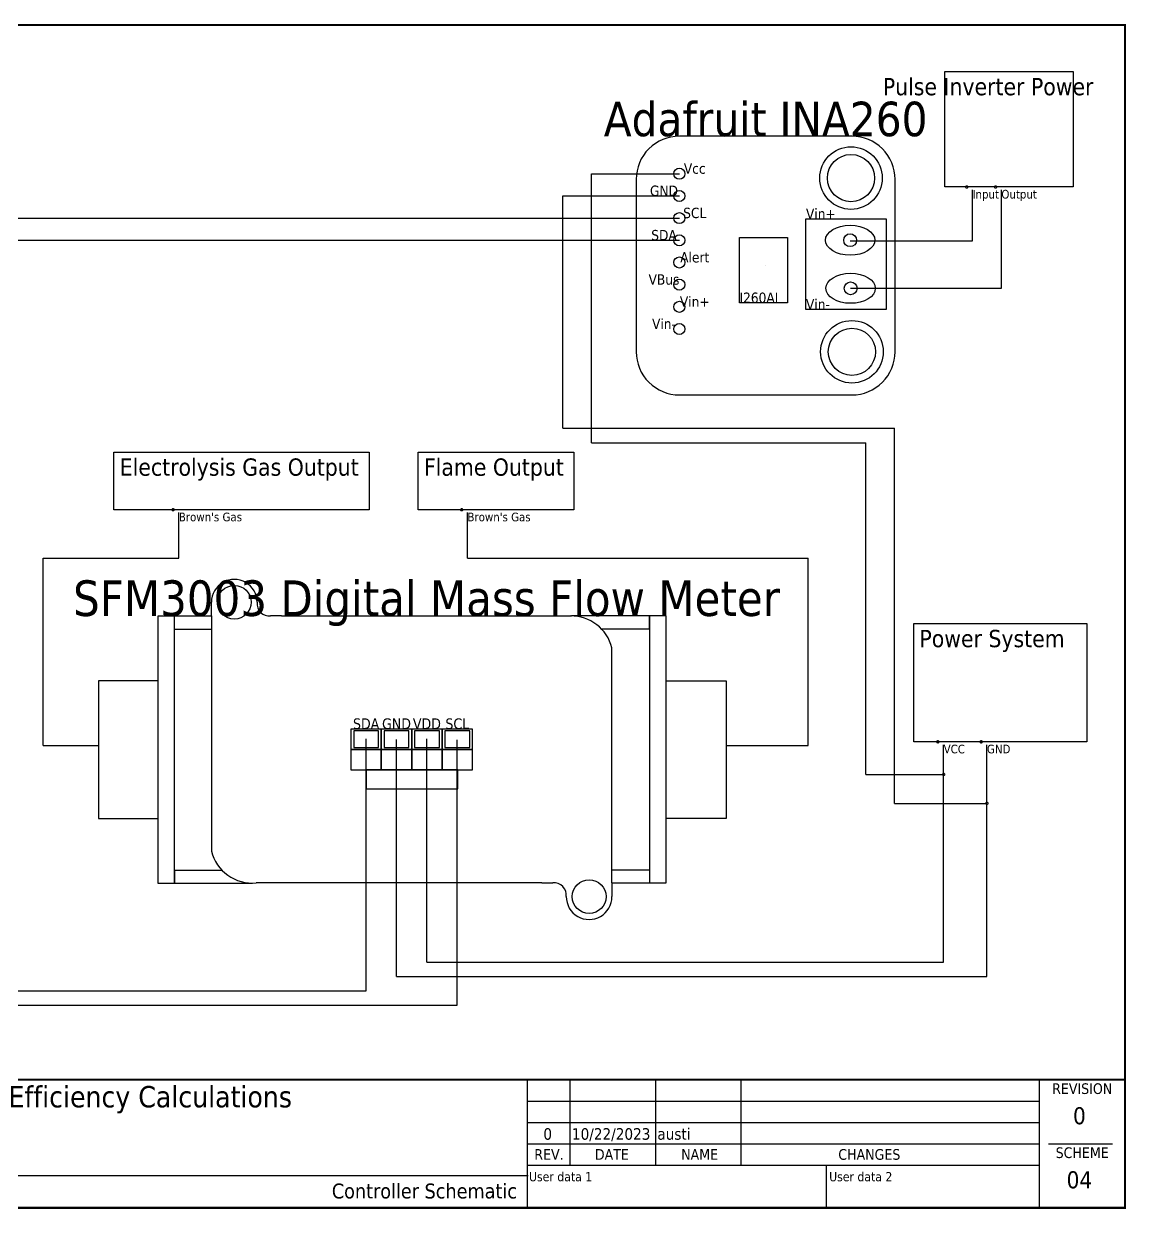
# Model space of a CAD drawing. Header units: inches. Extents: x 0 to 16.6, y 0 to 10.6.
# Drawn here: x 7.08 to 16.63, y 0.22 to 10.63 of the extents above; entities that cross this region are included whole.
import ezdxf
from ezdxf.enums import TextEntityAlignment as Align
from ezdxf.lldxf.tags import DXFTag

# ---------------------------------------------------------------- set-up
doc = ezdxf.new("R2010")
doc.units = ezdxf.units.IN
doc.header["$LTSCALE"] = 0.5
doc.header["$MEASUREMENT"] = 0
doc.linetypes.add('CONTINU', pattern=[0])
doc.layers.add('TITLEBLOCK', color=7, linetype='Continuous')
doc.styles.add('TAHOMA_STANDARD', font='tahoma.ttf')
doc.styles.add('tr_blackboxpt', font='tahoma.ttf', dxfattribs={"height": 0.075})
tags = doc.linetypes.add('INTERROMPU', pattern=[0.75, 0.5, -0.25]).pattern_tags.tags
tags[6:7] = [DXFTag(74, 4), DXFTag(75, 0), DXFTag(340, '0'), DXFTag(46, 0.0), DXFTag(50, 0.0), DXFTag(44, 0.0), DXFTag(45, 0.0)]
tags[4:5] = [DXFTag(74, 4), DXFTag(75, 0), DXFTag(340, '0'), DXFTag(46, 0.0), DXFTag(50, 0.0), DXFTag(44, 0.0), DXFTag(45, 0.0)]

# ---------------------------------------------------------------- blocks, each defined once
blk = doc.blocks.new('TR_FDP_ANSI_B_EN')
at = {"color": 7}
for p, q in [((4.862293462781986, 0.37), (4.862293462781986, 1.48)), ((11.44604346278199, 0.37), (11.44604346278199, 1.48)), ((11.81604346278199, 0.74), (11.81604346278199, 1.48)), ((12.55604346278199, 0.74), (12.55604346278199, 1.48)), ((13.29604346278199, 0.74), (13.29604346278199, 1.48)), ((15.88, 0.37), (15.88, 1.48)), ((11.44604346278199, 1.295), (15.88, 1.295)), ((11.44604346278199, 1.11), (15.88, 1.11)), ((11.44604346278199, 0.9249999999999999), (15.88, 0.9250000000000003)), ((15.95789893976814, 0.925), (16.51303706595936, 0.925)), ((11.44604346278199, 0.74), (15.88, 0.7400000000000001)), ((14.03302173139099, 0.74), (14.03302173139099, 0.37)), ((11.45, 0.6475), (0.4, 0.6475))]:
    blk.add_line(p, q, dxfattribs=at)
at = {"color": 7, "const_width": 0.0185}
blk.add_lwpolyline([(0.37, 10.619), (16.62, 10.619), (16.62, 0.37), (0.37, 0.37)], close=True, dxfattribs=at)
blk.add_lwpolyline([(0.37, 1.48), (16.62, 1.48)], dxfattribs=at)
at = {"color": 7, "style": 'TAHOMA_STANDARD'}
for s, p in [('REVISION', (16.25, 1.402672174004394)), ('CHANGES', (14.40604346278199, 0.8324999999999999)), ('SCHEME', (16.25, 0.847672174004394))]:
    blk.add_text(s, height=0.0925, dxfattribs=at).set_placement(p, align=Align.MIDDLE_CENTER)
for s, p in [('REV.', (11.63104346278199, 0.8324999999999999)), ('DATE', (12.17604346278199, 0.8324999999999999)), ('NAME', (12.93604346278199, 0.8324999999999999))]:
    blk.add_text(s, height=0.0925, dxfattribs=at).set_placement(p, align=Align.MIDDLE)
for s, height, p in [('CONTRACT:', 0.0925, (0.4625, 0.5087499999999999)), ('LOCATION:', 0.074, (4.885299515246326, 0.5859665959299005)), ('Document realized with version :', 0.0555, (0.375, 0.25))]:
    blk.add_text(s, height=height, dxfattribs=at).set_placement(p, align=Align.MIDDLE_LEFT)
blk.add_attdef('#APP_NAME', text='', height=0.15, rotation=90, dxfattribs=at).set_placement((0.25, 0.375), align=Align.MIDDLE_LEFT)
for tag, height, p in [('#PROJECT_DWG_OFFICE', 0.148, (2.822169275881411, 1.252714444782915)), ('#FOLIO_TZ_0_L1', 0.185, (8.17713938788404, 1.24026574543012)), ('#PROJECT_DWG_OFFICE_ADDRESS_1', 0.111, (2.822169275881411, 1.044130361451481)), ('#FOLIO_TZ_1_L1', 0.148, (8.179687929050985, 0.9570267904785075)), ('#PROJECT_DWG_OFFICE_ADDRESS_2', 0.111, (2.822169275881411, 0.8939067080451175)), ('#PROJECT_DWG_OFFICE_ADDRESS_3', 0.111, (2.822169275881411, 0.7375748784725406)), ('#FOLIO_TZ_2_L1', 0.148, (8.177486189009215, 0.745545553078143))]:
    blk.add_attdef(tag, text='', height=height, dxfattribs=at).set_placement(p, align=Align.CENTER)
for tag, height, p in [('#REV_NO_-0', 0.1, (11.62, 1.38)), ('#REV_NO_-1', 0.1, (11.62, 1.2)), ('#REV_NO', 0.148, (16.22603902743787, 1.167903166865056)), ('#REV_NO_-2', 0.1, (11.62, 1.01)), ('#FOLIO_TAG', 0.148, (16.22603902743787, 0.6129031668650559))]:
    blk.add_attdef(tag, text='', height=height, dxfattribs=at).set_placement(p, align=Align.MIDDLE_CENTER)
for tag, height, p in [('#REV_CREATED_ON_-0', 0.1, (11.83, 1.38)), ('#REV_CREATED_BY_-0', 0.1, (12.57, 1.38)), ('#REV_NO_-0_TZ_0_L1', 0.1, (13.31, 1.38)), ('#REV_CREATED_ON_-1', 0.1, (11.83, 1.2)), ('#REV_CREATED_BY_-1', 0.1, (12.57, 1.2)), ('#REV_NO_-1_TZ_0_L1', 0.1, (13.31, 1.2)), ('#REV_CREATED_ON_-2', 0.1, (11.83, 1.01)), ('#REV_CREATED_BY_-2', 0.1, (12.57, 1.01)), ('#REV_NO_-2_TZ_0_L1', 0.1, (13.31, 1.01)), ('#FOLIO_LOC_TAG', 0.1295, (5.710284338097212, 0.5155964858908232))]:
    blk.add_attdef(tag, text='', height=height, dxfattribs=at).set_placement(p, align=Align.MIDDLE_LEFT)
for tag, p, height in [('##BUNDLE_TX_0_L1', (11.45808516257536, 0.599798371054949), 0.08), ('##BUNDLE_TX_1_L1', (14.05808516257536, 0.599798371054949), 0.08), ('#BUNDLE_TX_0', (11.50808516257536, 0.449798371054949), 0.0925), ('#BUNDLE_TX_1', (14.10782212922137, 0.449798371054949), 0.0925)]:
    blk.add_attdef(tag, p, '', height=height, dxfattribs=at)
blk.add_attdef('#PROJECT_CONTRACT_NUM', text='', height=0.1295, dxfattribs=at).set_placement((1.396683118295091, 0.4182814376723925), align=Align.BOTTOM_LEFT)
blk.add_attdef('#FOLIO_LOC_TZ_0_L1', text='', height=0.1295, dxfattribs=at).set_placement((11.35399193235772, 0.5155964858908232), align=Align.MIDDLE_RIGHT)
at = {"color": 7, "style": 'TAHOMA_STANDARD', "oblique": 15.0000000000001, "width": 2.071002674977453}
blk.add_attdef('#ELVER', text='', height=0.04466435563682064, dxfattribs=at).set_placement((1.5, 0.25), align=Align.MIDDLE_LEFT)
blk = doc.blocks.new('EW_BB_BlackBox_2')
at = {"lineweight": 20, "style": 'TAHOMA_STANDARD'}
for tag, height, p in [('#TAG', 3, (1, -5)), ('#REF_REF', 2, (1, -8)), ('#COM_TX_0', 2, (1, -11))]:
    blk.add_attdef(tag, text='', height=height, dxfattribs=at).set_placement(p, align=Align.BOTTOM_LEFT)
at = {"linetype": 'CONTINU', "style": 'TAHOMA_STANDARD', "width": 0.75}
blk.add_attdef('#CROSS_REF', text='', height=2, dxfattribs=at).set_placement((1, -14), align=Align.BOTTOM_LEFT)

msp = doc.modelspace()

# ---------------------------------------------------------------- linework, layer by layer
for p, q in [((14.25524960430045, 9.656321135510716), (12.76055977822699, 9.656321135510716)), ((12.38688732170863, 9.282648678992352), (12.38688732170863, 7.787958852918893)), ((14.62892206081882, 7.787958852918893), (14.62892206081882, 9.282648678992352)), ((12.76055977822699, 7.414286396400526), (14.25524960430045, 7.414286396400526)), ((8.70720741609245, 5.498636481963994), (8.707333339635264, 5.617667559993625)), ((8.70720741609245, 5.495481236931536), (8.387596533970429, 5.495481236931536)), ((8.70720741609245, 5.498636481963994), (8.70720741609245, 3.461368634730812)), ((9.31360864431034, 5.498636481963994), (9.219528847923208, 5.498636481963994)), ((9.31360864431034, 5.498636481963994), (11.82718148598707, 5.498636481963994)), ((12.17703229807003, 5.498636481963994), (11.82718148598707, 5.498636481963994)), ((8.387596533970429, 5.384496252213199), (8.70720741609245, 5.384496252213199)), ((12.17703229807003, 3.185419893978935), (12.17703229807003, 5.222620552895571)), ((10.17887069104606, 4.518754900834243), (10.17887069104606, 4.165301475108691)), ((10.44211985708124, 4.518754900834243), (10.44211985708124, 4.165301475108691)), ((10.70536902311642, 4.518754900834243), (10.70536902311642, 4.165301475108691)), ((9.915621525010893, 4.342028187971466), (10.96861818915159, 4.342028187971466)), ((12.50117836963035, 3.296404878697272), (12.17703229807003, 3.296404878697272)), ((8.711742605530745, 3.182264648946481), (9.061593417613711, 3.182264648946481)), ((11.57063106985214, 3.185419893978935), (9.09413778356764, 3.185419893978935)), ((11.57063106985214, 3.185419893978935), (11.66471086623928, 3.185419893978935)), ((12.17703229807003, 3.185419893978935), (12.17690637452722, 3.066388815949307)), ((12.17703229807003, 3.185419893978935), (12.50117836963035, 3.185419893978935))]:
    msp.add_line(p, q)
at = {"linetype": 'INTERROMPU'}
for points in [[(15.06134897777805, 10.21594996770715), (16.17156792805224, 10.21594996770715), (16.17156792805224, 9.215949967707147), (15.06134897777805, 9.215949967707147)], [(7.862957986260197, 6.918935328214291), (10.07302000876863, 6.918935328214291), (10.07302000876863, 6.418935328214291), (7.862957986260197, 6.418935328214291)], [(10.4984310084064, 6.918935328214291), (11.84729515359934, 6.918935328214291), (11.84729515359934, 6.418935328214291), (10.4984310084064, 6.418935328214291)], [(14.79038554635987, 5.433140015412114), (16.29038554635987, 5.433140015412114), (16.29038554635987, 4.40812716830446), (14.79038554635987, 4.40812716830446)]]:
    msp.add_lwpolyline(points, close=True, dxfattribs=at)
at = {"color": 241, "linetype": 'Continuous'}
for points in [[(12, 9.330698668002501), (12.76055977822699, 9.330698668002501)], [(12, 7), (12, 9.330698668002501)], [(15.3, 8.75), (15.3, 9.190949967707146)], [(15.55, 8.337847812817786), (15.55, 9.190949967707146)], [(11.75, 9.1384987119619), (12.76055977822699, 9.1384987119619)], [(11.75, 7.125), (11.75, 9.1384987119619)], [(6.75, 8.946298755921296), (12.76055977822699, 8.946298755921296)], [(6.875, 8.75409879988069), (12.76055977822699, 8.75409879988069)], [(14.24011696020538, 8.75), (15.3, 8.75)], [(14.24394012023442, 8.337847812817786), (15.55, 8.337847812817786)], [(11.75, 7.125), (14.625, 7.125)], [(14.625, 3.875), (14.625, 7.125)], [(12, 7), (14.375, 7)], [(14.375, 4.125), (14.375, 7)], [(8.425000000000002, 6), (8.425000000000002, 6.39393532821429)], [(10.925, 6), (10.925, 6.39393532821429)], [(7.25, 6), (8.425000000000002, 6)], [(7.25, 4.375), (7.25, 6)], [(10.925, 6), (13.875, 6)], [(13.875, 4.375), (13.875, 6)], [(7.25, 4.375), (7.728071571740902, 4.375)], [(10.04724610802848, 2.25), (10.04724610802848, 4.43465151273077)], [(10.31049527406365, 2.375), (10.31049527406365, 4.427179677861725)], [(10.57374444009883, 2.5), (10.57374444009883, 4.433954222716)], [(10.836993606134, 2.125), (10.836993606134, 4.425618786258404)], [(13.16503166467244, 4.375), (13.875, 4.375)], [(15.05, 4.125), (15.05, 4.383127168304461)], [(15.425, 3.875), (15.425, 4.383127168304461)], [(14.375, 4.125), (15.05, 4.125)], [(15.05, 2.5), (15.05, 4.125)], [(14.625, 3.875), (15.425, 3.875)], [(15.425, 2.375), (15.425, 3.875)], [(10.57374444009883, 2.5), (15.05, 2.5)], [(10.31049527406365, 2.375), (15.425, 2.375)], [(1.625, 2.25), (10.04724610802848, 2.25)], [(2, 2.125), (10.836993606134, 2.125)]]:
    msp.add_lwpolyline(points, dxfattribs=at)
at = {"color": 12}
for points in [[(15.255, 9.215949967707147, 0.02, 0.02, 1), (15.245, 9.215949967707147, 0.02, 0.02, 1)], [(15.505, 9.215949967707147, 0.02, 0.02, 1), (15.495, 9.215949967707147, 0.02, 0.02, 1)], [(8.380000000000003, 6.418935328214291, 0.02, 0.02, 1), (8.370000000000001, 6.418935328214291, 0.02, 0.02, 1)], [(10.88, 6.418935328214291, 0.02, 0.02, 1), (10.87, 6.418935328214291, 0.02, 0.02, 1)], [(15.005, 4.408127168304461, 0.02, 0.02, 1), (14.995, 4.408127168304461, 0.02, 0.02, 1)], [(15.38, 4.408127168304461, 0.02, 0.02, 1), (15.37, 4.408127168304461, 0.02, 0.02, 1)]]:
    msp.add_lwpolyline(points, format="xyseb", close=True, dxfattribs=at)
for points in [[(14.55334537704088, 8.93908240470531), (14.55334537704088, 8.15494545126109), (13.85738446655425, 8.15494545126109), (13.85738446655425, 8.93908240470531)], [(13.69677810259582, 8.77847604074684), (13.69677810259582, 8.211630050305237), (13.28109104293864, 8.211630050305237), (13.28109104293864, 8.77847604074684)], [(13.50790469126372, 8.53530376595562), (13.50790469126372, 8.53530376595562), (13.50790469126372, 8.53530376595562), (13.50790469126372, 8.53530376595562)], [(8.387596533970429, 3.182264648946481), (8.387596533970429, 5.495481236931536), (8.24298181247434, 5.495481236931536), (8.24298181247434, 3.182264648946481)], [(12.50117836963035, 5.498636481963994), (12.50117836963035, 3.185419893978935), (12.64579309112644, 3.185419893978935), (12.64579309112644, 5.498636481963994)], [(7.728071571740902, 4.937142622584665), (7.728071571740902, 3.743916647990911), (8.246865473738186, 3.743916647990911), (8.246865473738186, 4.937142622584665)], [(13.16503166467244, 4.937142622584665), (13.16503166467244, 3.743916647990911), (12.64623776267516, 3.743916647990911), (12.64623776267516, 4.937142622584665)], [(9.915621525010893, 4.518754900834243), (9.915621525010893, 4.165301475108691), (10.96861818915159, 4.165301475108691), (10.96861818915159, 4.518754900834243)], [(9.915621525010893, 4.518754900834243), (9.915621525010893, 4.342028187971466), (10.17887069104606, 4.342028187971466), (10.17887069104606, 4.518754900834243)], [(9.939347236032614, 4.502827150777702), (9.939347236032614, 4.357955938028003), (10.15514498002434, 4.357955938028003), (10.15514498002434, 4.502827150777702)], [(10.17887069104606, 4.518754900834243), (10.17887069104606, 4.342028187971466), (10.44211985708124, 4.342028187971466), (10.44211985708124, 4.518754900834243)], [(10.41839414605952, 4.357955938028002), (10.41839414605952, 4.502827150777699), (10.20259640206779, 4.502827150777699), (10.20259640206779, 4.357955938028002)], [(10.44211985708124, 4.518754900834243), (10.44211985708124, 4.342028187971466), (10.70536902311642, 4.342028187971466), (10.70536902311642, 4.518754900834243)], [(10.44211985708124, 4.518754900834243), (10.44211985708124, 4.165301475108691), (10.96861818915159, 4.165301475108691), (10.96861818915159, 4.518754900834243)], [(10.46584556810297, 4.502827150777702), (10.46584556810297, 4.357955938028003), (10.6816433120947, 4.357955938028003), (10.6816433120947, 4.502827150777702)], [(10.70536902311642, 4.518754900834243), (10.70536902311642, 4.342028187971466), (10.96861818915159, 4.342028187971466), (10.96861818915159, 4.518754900834243)], [(10.94489247812987, 4.357955938028002), (10.94489247812987, 4.502827150777699), (10.72909473413814, 4.502827150777699), (10.72909473413814, 4.357955938028002)], [(9.915621525010893, 4.342028187971466), (9.915621525010893, 4.165301475108691), (10.17887069104606, 4.165301475108691), (10.17887069104606, 4.342028187971466)], [(10.17887069104606, 4.342028187971466), (10.17887069104606, 4.165301475108691), (10.44211985708124, 4.165301475108691), (10.44211985708124, 4.342028187971466)], [(10.44211985708124, 4.342028187971466), (10.44211985708124, 4.165301475108691), (10.70536902311642, 4.165301475108691), (10.70536902311642, 4.342028187971466)], [(10.70536902311642, 4.342028187971466), (10.70536902311642, 4.165301475108691), (10.96861818915159, 4.165301475108691), (10.96861818915159, 4.342028187971466)], [(10.04724610802848, 4.165301475108691), (10.04724610802848, 3.999221829673373), (10.84163369884843, 3.999221829673373), (10.84163369884843, 4.165301475108691)]]:
    msp.add_lwpolyline(points, close=True)
for points in [[(12.08496089998781, 5.387651497245657), (12.50117836963035, 5.387651497245657), (12.50117836963035, 5.498636481963994), (12.17703229807003, 5.498636481963994)], [(8.801337745604842, 3.293249633664815), (8.387596533970429, 3.293249633664815), (8.387596533970429, 3.182264648946481), (8.711742605530745, 3.182264648946481)]]:
    msp.add_lwpolyline(points)
at = {"color": 221}
for points in [[(15.055, 4.125, 0.02, 0.02, 1), (15.045, 4.125, 0.02, 0.02, 1)], [(15.43, 3.875, 0.02, 0.02, 1), (15.42, 3.875, 0.02, 0.02, 1)]]:
    msp.add_lwpolyline(points, format="xyseb", close=True, dxfattribs=at)
for centre, radius in [((14.24723736987674, 9.29311190969387), 0.2709184516759142), ((14.24723736987674, 9.29311190969387), 0.2043847182652131), ((12.76055977822699, 9.330698668002501), 0.048049989010152), ((12.76055977822699, 9.1384987119619), 0.048049989010152), ((12.76055977822699, 8.946298755921296), 0.048049989010152), ((12.76055977822699, 8.75409879988069), 0.048049989010152), ((14.24011696020538, 8.754572255984373), 0.05566605027159729), ((12.76055977822699, 8.561898843840089), 0.048049989010152), ((12.76055977822699, 8.369698887799485), 0.048049989010152), ((14.24394012023442, 8.337847812817786), 0.05566605027159729), ((12.76055977822699, 8.177498931758882), 0.048049989010152), ((12.76055977822699, 7.985298975718279), 0.048049989010152), ((14.25524960430045, 7.787958852918893), 0.2709184516759142), ((14.25524960430045, 7.787958852918893), 0.2709184516759142), ((14.25524960430045, 7.787958852918893), 0.2709184516759142), ((14.25524960430045, 7.787958852918893), 0.2709184516759142), ((14.25524960430045, 7.787958852918893), 0.2043847182652131), ((8.905277261121979, 5.617667437686493), 0.1462020879671491), ((11.97896245304051, 3.066388938256434), 0.1462020879671491)]:
    msp.add_circle(centre, radius)
for centre, radius, start, end in [((12.76055977822699, 9.282648678992352), 0.3736724565183593, 89.99999999999919, 179.9999999999992), ((14.25524960430045, 9.282648678992352), 0.3736724565183593, 8.171146791641983e-13, 90.0000000000011), ((12.76055977822699, 7.787958852918893), 0.3736724565183593, 179.9999999999996, 270.0000000000008), ((14.25524960430045, 7.787958852918893), 0.3736724565183593, 269.9999999999989, 4.085573395820991e-13), ((8.905277261121979, 5.617667437686493), 0.1979439214867479, 359.9099243296299, 179.9999645976376), ((9.20845025575627, 5.604115366249562), 0.1060590884107974, 172.8282313008258, 275.9958709507267), ((11.8225679396155, 5.133062490663767), 0.3656031016352294, 14.17945797826922, 90.72303476218276), ((9.062002357765275, 3.549607953000369), 0.3656031016352294, 193.9663952064145, 275.0426361055721), ((11.67578945840621, 3.07994100969337), 0.1060590884107974, 352.8282313008258, 95.99587095072866), ((11.97896245304051, 3.066388938256434), 0.1979439214867479, 179.9099243296286, 359.9999645976389)]:
    msp.add_arc(centre, radius, start, end)
for centre in [(14.24011696020538, 8.754572255984373), (14.24394012023442, 8.337847812817786)]:
    msp.add_ellipse(centre, major_axis=(0.2140969616268676, 0), ratio=0.6071428571428537)

# ---------------------------------------------------------------- block references
ref = msp.add_blockref('EW_BB_BlackBox_2', (15.06134897777805, 10.21594996770715), dxfattribs=dict(xscale=0.05, yscale=0.05, zscale=0.05))
ref.add_attrib('#TAG', 'Pulse Inverter Power', dxfattribs={"lineweight": 20, "height": 0.15, "style": 'TAHOMA_STANDARD'}).set_placement((14.52306272129854, 9.965949967707147), align=Align.BOTTOM_LEFT)
at = {"xscale": 0.05, "yscale": 0.05, "zscale": 0.05}
for p, values in [((7.862957986260197, 6.918935328214291), {'#TAG': 'Electrolysis Gas Output'}), ((10.4984310084064, 6.918935328214291), {'#TAG': 'Flame Output'}), ((14.79038554635987, 5.433140015412114), {'#TAG': 'Power System'})]:
    msp.add_blockref('EW_BB_BlackBox_2', p, dxfattribs=at).add_auto_attribs(values)
at = {"layer": 'TITLEBLOCK'}
msp.add_blockref('TR_FDP_ANSI_B_EN', (0, 0), dxfattribs=at).add_auto_attribs({'#FOLIO_TAG': '04', '#FOLIO_LOC_TAG': 'L1', '#FOLIO_LOC_TZ_0_L1': 'Controller Schematic', '#FOLIO_TZ_0_L1': 'Efficiency Calculations', '#REV_NO': '0', '#ELVER': '2023.2.1.0001', '##BUNDLE_TX_0_L1': 'User data 1', '##BUNDLE_TX_1_L1': 'User data 2', '#REV_NO_-2': '0', '#REV_CREATED_BY_-2': 'austi', '#REV_CREATED_ON_-2': '10/22/2023', '#APP_NAME': 'SOLIDWORKS Electrical'})

# ---------------------------------------------------------------- texts
at = {"style": 'TAHOMA_STANDARD'}
for s, height, p in [('Adafruit INA260', 0.2989379652146918, (13.50790469126372, 9.656321135510716)), ('Vcc', 0.08968138956440752, (12.89374628280351, 9.330698668002501)), ('GND', 0.08968138956440752, (12.62737327365048, 9.1384987119619)), ('SCL', 0.08968138956440752, (12.89374628280351, 8.946298755921296)), ('SDA', 0.08968138956440752, (12.62737327365048, 8.75409879988069)), ('Alert', 0.08968138956440752, (12.89374628280351, 8.561898843840089)), ('VBus', 0.08968138956440752, (12.62737327365048, 8.369698887799485)), ('Vin+', 0.08968138956440752, (12.89374628280351, 8.177498931758882)), ('Vin-', 0.08968138956440752, (12.62737327365048, 7.985298975718279)), ('SFM3003 Digital Mass Flow Meter', 0.3084288783980076, (10.57039506514871, 5.498636481963994)), ('SDA', 0.09252866351940227, (10.04724610802848, 4.518754900834243)), ('GND', 0.09252866351940227, (10.31049527406365, 4.518754900834243)), ('VDD', 0.09252866351940227, (10.57374444009883, 4.518754900834243)), ('SCL', 0.09252866351940227, (10.836993606134, 4.518754900834243))]:
    msp.add_text(s, height=height, dxfattribs=at).set_placement(p, align=Align.CENTER)
at = {"style": 'tr_blackboxpt'}
for s, p in [('Input', (15.3, 9.190949967707146)), ('Output', (15.55, 9.190949967707146)), ("Brown's Gas", (8.425000000000002, 6.39393532821429)), ("Brown's Gas", (10.925, 6.39393532821429)), ('VCC', (15.05, 4.383127168304461)), ('GND', (15.425, 4.383127168304461))]:
    msp.add_text(s, height=0.075, dxfattribs=at).set_placement(p, align=Align.TOP_LEFT)
at = {"style": 'TAHOMA_STANDARD'}
for s, p in [('Vin+', (13.85738446655425, 8.93908240470531)), ('I260AI', (13.28109104293864, 8.211630050305237)), ('Vin-', (13.85738446655425, 8.15494545126109))]:
    msp.add_text(s, height=0.08968138956440752, dxfattribs=at).set_placement(p)

doc.saveas('drawing.dxf')
